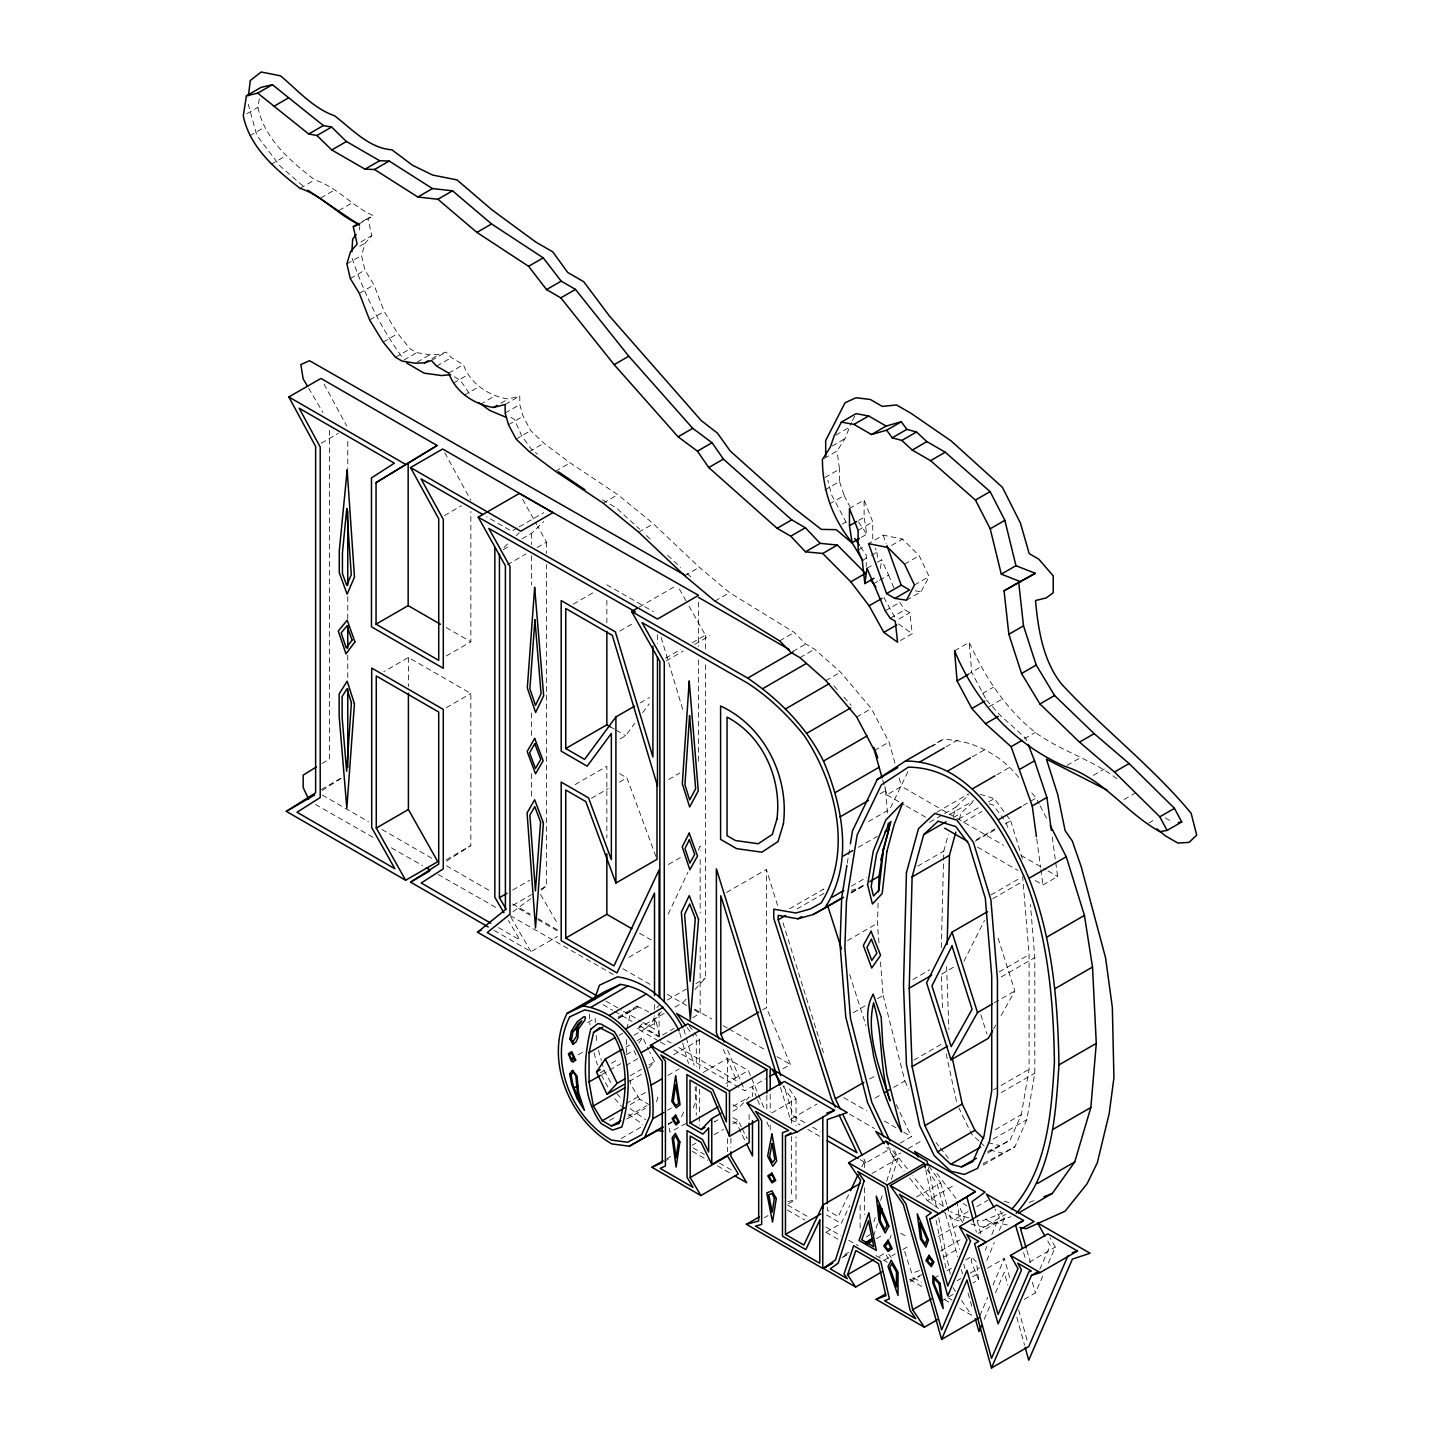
<?xml version="1.0" encoding="UTF-8"?>
<svg xmlns="http://www.w3.org/2000/svg" width="1440" height="1440" viewBox="0 0 1440 1440"><rect width="100%" height="100%" fill="white"/><g stroke="black" fill="none" stroke-linecap="round" stroke-linejoin="round"><path stroke-width="0.75" stroke-dasharray="5 3.75" d="M941.292 947.646L943.506 862.308M943.56 860.058L943.794 851.076L948.366 834.336M878.976 942.984L877.41 923.31L878.112 903.168M880.416 568.566L881.64 559.818L874.314 564.048M358.83 224.118L373.464 215.658C351.99 206.37 337.266 187.038 314.712 179.91C290.484 161.028 264.312 138.96 257.94 107.352L259.326 98.478M847.26 863.244L848.304 856.746M848.646 854.586L850.05 845.928M987.696 1153.098L1010.106 1140.156L1021.32 1114.65L1029.096 1069.308L1029.096 954.63L1022.67 876.636M983.142 1165.14L1014.894 1146.798L1026.828 1119.672L1034.802 1073.196L1034.802 957.6L1030.446 904.662M626.85 1029.096L630.918 1010.898L636.984 1006.128L648.684 1011.924M656.568 1101.834L658.746 1093.554M953.532 815.508L955.818 807.138L968.868 794.898M959.292 819.45L961.038 813.114L973.836 801.108M894.996 763.164L889.038 742.068L871.362 708.534L840.546 672.174L814.608 649.206L805.662 644.04L794.268 632.43L729.558 592.632L699.282 567.27L653.364 523.746L617.796 494.676L570.114 462.834L543.906 443.196L530.766 430.632L523.152 416.268L519.786 404.604L519.786 396.018L508.212 399.006C488.844 396.144 470.052 383.544 463.392 364.644L451.296 357.66L446.058 352.044L439.308 354.402L429.876 354.78L416.754 352.656L410.13 348.822L397.8 333.63L384.246 311.49L373.968 284.904L364.932 270.108L361.53 255.51L365.22 243.09L371.79 235.656L367.956 218.232L373.464 215.658M873.9 1221.768L875.25 1217.502M880.632 1200.42L882.648 1194.012M886.68 1181.196L894.078 1157.706L886.734 1147.176M873.54 1236.204L877.518 1223.604M891.396 1179.486L898.002 1158.498L890.766 1148.112M824.238 458.442L837.054 451.044L845.01 438.624L851.454 422.424M889.758 1239.03L891.144 1234.98M963.162 1220.886L964.278 1217.79L959.454 1206.558M985.23 1250.37L986.886 1246.392M991.836 1234.476L999.27 1216.602L994.968 1209.078M986.814 1260.486L994.338 1242.414M999.342 1230.372L1004.346 1218.33L1000.026 1210.752M979.848 1315.8L987.714 1297.368M992.97 1285.074L1004.328 1258.434L1009.71 1277.748M984.186 1319.31L990.306 1305M995.544 1292.724L1004.274 1272.276L1007.856 1285.146M1039.77 1269.414L1050.228 1245.312L1045.998 1237.842M1024.236 1299.348L1035.45 1292.886L1043.226 1274.958M1048.41 1263.024L1055.322 1247.094L1049.976 1237.662M681.57 1116.72L684.126 1110.888M693.288 1107.612L695.844 1101.726L695.142 1086.768M668.214 914.148L687.96 872.154M698.292 850.14L700.164 846.144L700.164 850.608M848.61 1194.714L838.242 1216.584L827.298 1210.266L827.298 1205.838M861.804 1166.868L864.63 1160.91L864.63 1167.606M826.254 1232.1L841.194 1223.478L849.726 1205.496M907.92 771.768L889.848 809.208L865.566 823.23M963.954 961.218L984.492 920.322M852.372 420.678L855.126 415.422M906.462 600.21L921.114 591.75L929.106 576.54L919.224 555.732L902.574 539.082L883.17 535.158L868.536 543.618M993.618 1028.844L995.742 1025.064M1001.052 1015.596L1014.858 990.972L997.434 935.964M638.91 1042.992L642.708 1037.466L648.612 1049.598M620.064 738.9L625.662 735.678L634.806 723.294M642.636 712.674L649.17 703.836M658.62 1040.976L637.524 1028.79L643.482 1022.292M656.874 1007.658L659.862 1004.4M661.464 1011.618L645.966 1028.556L659.484 1036.368M686.088 999.234L683.1 1002.492L673.614 1007.964M695.016 989.478L705.42 978.084L705.42 662.058M648.684 1068.012L654.516 1061.73L649.584 1051.614M733.014 1111.194L738.612 1107.954L749.124 1097.046L732.33 1106.748M504 547.452L508.572 543.024M516.204 535.626L519.264 532.674M522.108 538.794L531.558 533.34L543.762 521.514M513 911.736L530.802 898.632M541.26 890.172L546.498 885.942L546.498 564.606M866.538 1236.96L869.868 1234.584M931.5 746.856L942.786 739.458C972.18 739.656 1000.674 754.38 1018.674 777.492M446.418 861.192L470.844 845.586L470.844 693.504L408.402 657.45L383.832 671.634M322.128 790.488L342.27 777.726M321.966 763.542L329.472 758.916L329.472 430.308M246.96 113.688L257.94 107.352M249.606 135.828L264.24 127.368M271.134 164.304L285.768 155.844M300.078 188.37L314.712 179.91M320.67 198.018L335.304 189.558M338.922 210.51L351.738 203.112M362.466 221.4L367.956 218.232M360.792 241.992L371.79 235.656M359.73 246.258L365.22 243.09M346.878 263.97L361.53 255.51M350.298 278.55L364.932 270.108M359.316 293.346L373.968 284.904M369.612 319.95L384.246 311.49M383.148 342.072L397.8 333.63M395.496 357.282L410.13 348.822M403.938 360.054L416.754 352.656M417.06 362.178L429.876 354.78M432 358.632L439.308 354.402M431.424 360.504L446.058 352.044M436.644 366.12L451.296 357.66M321.3 443.178L338.31 433.35M448.74 373.104L463.392 364.644M453.366 383.166L468.018 374.706M464.382 395.118L479.016 386.676M480.348 404.352L495 395.892M500.886 403.236L508.212 399.006M505.152 404.478L519.786 396.018M505.152 413.064L519.786 404.604M508.5 424.728L523.152 416.268M516.114 439.074L530.766 430.632M529.254 451.638L543.906 443.196M444.402 515.556L461.412 505.728M555.462 471.294L570.114 462.834M517.32 527.94L511.65 531.216L486.594 516.744M519.21 526.842L543.78 512.658M503.208 549.72L510.768 545.346M603.144 503.136L617.796 494.676M507.276 564.768L525.942 553.986M537.156 547.524L546.498 542.124L537.804 526.554M638.712 532.206L653.364 523.746M446.292 655.992L470.862 641.808L470.862 511.506M835.902 435.078L848.7 427.68M832.194 446.022L845.01 438.624M573.228 604.188L593.784 592.326M824.85 477.576L839.502 469.134L837.054 451.044M446.274 707.688L470.844 693.504M824.85 489.996L839.502 481.536L839.502 469.134M684.648 575.712L699.282 567.27M321.3 789.516L342.09 777.51M639.198 607.086L675.288 586.242M829.512 503.946L844.164 495.486L839.502 481.536M619.776 631.062L634.734 622.44M849.456 508.482L864.108 500.04L872.748 521.892L872.748 541.746M842.13 524.16L845.802 522.054M714.906 601.092L729.558 592.632M858.618 520.452L864.108 517.284L864.108 500.04M858.114 530.334L872.748 521.892M861.3 537.39L866.79 534.222L864.108 517.284M665.55 658.188L680.742 649.422M692.136 642.852L705.42 635.166L688.05 604.386M666.18 660.87L683.262 651.006M694.656 644.418L709.848 635.652M858.114 550.206L865.422 545.976M862.254 560.61L869.58 556.38M871.416 555.318L876.906 552.15L875.232 547.992M891.594 545.436L902.574 539.082M866.988 568.278L872.478 565.092M640.188 702.936L649.53 697.536M904.572 564.192L919.224 555.732M873.99 583.524L877.644 581.418M879.48 580.356L888.624 575.064L881.64 559.818M779.616 640.89L794.268 632.43M792.846 651.438L805.662 644.04M914.454 585L929.106 576.54M575.1 784.62L606.852 766.278L606.852 838.062M446.274 859.77L470.844 845.586M799.974 657.666L814.608 649.206M885.168 610.794L897.984 603.396M890.19 618.264L904.842 609.804L909.9 612.72L912.222 633.744L899.406 641.142M898.902 619.056L909.9 612.72M591.408 798.336L608.22 788.634M619.434 782.172L626.904 777.852L657 859.338M825.912 680.634L840.546 672.174M668.7 779.454L679.896 772.992M512.658 890.046L529.668 880.236M512.874 905.346L531.558 894.564M540.9 889.164L546.498 885.942M954.54 650.772L969.192 642.312C984.924 676.872 1005.282 708.606 1035.36 732.402C1061.748 751.896 1094.688 760.104 1119.708 781.092M856.71 716.994L871.362 708.534M967.464 674.586L982.116 666.126M668.43 864.486L681.498 856.926M874.404 750.528L889.038 742.068M494.1 930.366L531.018 951.678L557.478 936.414M982.53 693.486L993.51 687.132M989.118 706.68L1001.934 699.282M929.718 747L942.786 739.458M946.044 746.838L957.24 740.358M879.93 793.854L885.636 790.56L884.862 786.492M882.72 780.066L886.878 794.826L901.53 786.384L1003.662 845.334M726.516 892.476L766.386 869.454L778.302 907.794M972.342 756.828L985.41 749.268M628.92 957.258L651.33 944.316M1024.38 738.756L1035.36 732.402M858.402 847.278L877.392 836.316M996.858 774.774L1009.926 767.214M936.648 812.322L968.4 793.98M929.664 822.24L942.75 814.68M944.622 813.6L955.818 807.138M587.646 1022.562L595.116 1018.242L595.386 1022.544M949.284 814.698L973.566 800.676M789.588 908.766L823.77 889.038L823.77 893.484L797.184 908.838M953.568 817.434L961.038 813.114M958.806 819.072L979.362 807.21M988.704 801.828L994.302 798.588L1004.4 812.214M618.3 1016.91L636.984 1006.128M617.832 1018.458L630.918 1010.898M618.588 1018.278L639.126 1006.416M851.364 886.158L866.556 877.392M963.306 822.276L981.99 811.494M1066.95 765.45L1079.766 758.052M851.022 892.458L865.962 883.836M851.256 892.566L866.412 884.034M851.202 892.926L866.394 884.16M667.44 1000.008L686.43 989.046M695.934 983.574L705.42 978.084M578.052 1054.89L583.65 1051.65M618.93 1035.432L622.674 1033.272M917.64 866.178L943.794 851.076M1023.084 805.572L1036.152 798.03L1039.176 803.898M637.524 1028.79L664.11 1013.454M633.924 1035.306L656.334 1022.364L650.592 1013.04M976.266 839.736L994.95 828.954M975.24 841.212L995.778 829.35M1005.12 823.968L1010.718 820.728L1005.678 813.924M1093.374 775.368L1104.354 769.032M625.896 1047.168L629.622 1045.026M637.092 1040.706L642.708 1037.466M611.442 1063.278L618.912 1058.958M626.382 1054.656L633.852 1050.336L637.65 1058.49M639.774 1025.892L659.088 1037.052L674.028 1028.43M692.694 1017.648L700.164 1013.328L700.164 944.226M600.408 1072.71L604.152 1070.55L601.866 1062.414M602.118 1074.384L607.734 1071.162M609.588 1070.082L620.802 1063.602M625.968 1065.492L637.182 1059.012M847.53 940.572L877.41 923.31M630.234 1075.734L641.448 1069.272M648.918 1064.952L654.516 1061.73M673.488 1054.872L699.624 1039.788L694.35 1032.678M629.37 1081.368L642.438 1073.808M1124.082 799.488L1135.08 793.152M762.588 1009.89L766.386 1007.694L766.386 869.454M667.926 1075.41L679.14 1068.948M625.968 1103.688L646.524 1091.826M990.918 894.96L1020.798 877.716M630.324 1104.552L639.666 1099.152L648.792 1104.426M992.772 898.686L1022.652 881.442M609.57 1120.446L617.04 1116.144M703.134 1072.512L727.416 1058.49L748.35 1070.568L750.87 1076.598M628.254 1116.288L646.938 1105.506M626.688 1119.078L645.354 1108.296M1148.724 823.086L1156.032 818.856M1035.27 880.506L1042.974 884.952L1057.626 876.492L1055.538 861.12M667.638 1110.222L671.382 1108.062M621.162 1138.536L641.7 1126.674M725.922 1083.51L748.35 1070.568M853.254 1012.716L866.322 1005.174M877.536 998.694L883.134 995.454L880.362 960.48M912.87 979.542L929.682 969.84M668.502 1124.262L672.246 1122.102M941.544 974.16L956.484 965.538M673.956 1049.832L744.858 1090.764L765.756 1078.704M782.838 1068.84L790.434 1064.448L766.386 1007.694M718.074 1119.816L714.33 1121.976L718.218 1119.906M666.882 1158.66L670.626 1156.5M664.146 1161.468L671.616 1157.166M692.154 1145.304L695.898 1143.144M714.06 1134.756L723.402 1129.356M732.744 1123.974L738.342 1120.734L741.276 1126.746M999.216 971.892L1029.096 954.63M1001.178 977.004L1034.802 957.6M771.75 1112.976L796.032 1098.954L787.932 1086.714M780.444 1087.452L790.398 1119.402L816.966 1104.048M994.32 1002.816L1014.858 990.972M869.58 1079.064L875.286 1075.77M913.914 1060.074L943.794 1042.83M874.998 1098.162L882.468 1093.86M893.682 1087.38L904.878 1080.918L883.134 995.454M764.28 1217.736L768.024 1215.576M788.562 1203.714L796.032 1199.412L796.032 1136.898M860.022 1159.596L865.818 1162.944L890.496 1148.688M900 1143.216L911.394 1136.628L896.184 1104.57M993.6 1089.792L999.216 1086.552M1001.07 1085.49L1029.096 1069.308M1001.178 1092.6L1034.802 1073.196M888.498 1147.068L893.268 1157.184L900.738 1152.882M908.208 1148.562L923.148 1139.94M871.866 1173.582L898.002 1158.498M995.166 1129.752L1021.32 1114.65M993.204 1139.076L1026.828 1119.672M987.66 1151.802L1010.106 1140.156M916.452 1197L940.716 1182.978L928.818 1165.716M983.034 1163.664L1014.894 1146.798M909.648 1178.046L927.396 1200.654L955.404 1184.472M844.866 1254.474L848.61 1252.314M843.336 1256.562L847.062 1254.402M842.13 1257.66L847.746 1254.438M876.402 1238.634L883.872 1234.314M879.336 1256.4L884.952 1253.16L888.408 1258.434M884.106 1260.342L895.32 1253.862M902.79 1249.56L910.26 1245.24M941.76 1210.716L954.342 1219.536L969.282 1210.914M976.752 1206.594L987.966 1200.132M938.34 1236.456L957.006 1225.674M940.608 1251.09L963.018 1238.148M970.992 1223.928L983.466 1227.222L1005.894 1214.28M978.21 1233.414L1004.346 1218.33M943.866 1257.03L958.806 1248.408M909.792 1279.962L923.31 1274.112M910.224 1281.654L919.566 1276.272M934.02 1278.27L939.618 1275.03M947.088 1270.728L952.686 1267.488M965.754 1259.946L971.37 1256.706L976.446 1262.124L978.588 1279.674L972.99 1282.914M957.132 1280.682L960.858 1278.522M970.2 1273.14L979.542 1267.74M972.576 1276.776L980.046 1272.456M987.516 1268.136L1004.328 1258.434M941.238 1301.238L946.836 1298.016M948.708 1296.936L954.306 1293.696M1029.186 1262.196L1055.322 1247.094M672.228 1121.688L668.502 1123.686L669.834 1132.146L686.43 1123.308M1029.222 1202.418L1035.504 1199.988M1003.446 1212.642L981.414 1221.156L977.22 1220.04M983.466 1227.222L1010.736 1216.692M919.404 1270.512L911.772 1273.41L904.014 1249.56M851.184 890.334L858.852 888.174M787.842 1201.644L796.032 1199.412M915.318 590.85L921.114 591.75M1007.334 1224.936L988.56 1221.102L983.124 1217.304M988.074 1142.712L998.874 1145.34M989.946 1150.038L1001.718 1152.882M1004.184 1201.266L1012.5 1203.462M968.814 1217.826L954.126 1213.938L950.544 1211.436M954.342 1219.536L960.588 1221.174M980.19 794.286L994.302 798.588M989.244 803.826L993.204 805.014L1003.554 818.982M315.378 804.42L373.842 837.792M391.374 847.8L422.55 865.602M438.138 874.494L496.602 907.866M510.246 915.66L613.53 974.61M454.464 376.812L460.152 380.106L469.908 394.2M510.948 417.402L514.44 419.418L521.694 435.87L530.874 448.488L537.246 454.086M1165.266 817.848L1172.736 822.168M602.388 499.824L615.978 507.672L639.972 529.452M606.852 584.784L653.4 611.658M1021.014 855.36L1046.07 869.814M1047.996 870.93L1057.626 876.492M886.878 794.826L904.23 804.852M906.156 805.95L929.286 819.306M977.454 847.116L1017.936 870.48M446.166 627.552L470.862 641.808M610.614 726.984L614.376 729.144M616.266 730.242L625.662 735.678M619.614 773.64L626.904 777.852M639.63 933.246L651.204 939.924M446.562 865.836L491.256 891.63M512.622 903.978L530.118 914.058M537.876 918.558L557.316 929.772M694.602 1009.134L711.846 1019.088M723.348 1025.73L727.182 1027.944M729.108 1029.042L765.522 1050.066M777.024 1056.708L790.434 1064.448M322.308 795.042L368.496 821.7M381.96 829.476L432 858.366M518.598 908.496L530.19 915.192M537.912 919.656L557.226 930.798M622.908 968.724L651.888 985.446M667.332 994.374L686.646 1005.516M694.386 1009.98L700.164 1013.328M843.696 1097.55L866.916 1110.96M884.322 1121.004L895.914 1127.7M903.654 1132.164L911.394 1136.628M849.51 1114.128L874.53 1128.582M498.546 927.648L519.804 939.924L508.464 920.538M605.898 1001.07L621.45 1010.052M623.394 1011.168L640.89 1021.284M642.852 1022.4L654.516 1029.132L654.516 1015.758M667.206 1040.832L671.076 1043.064M678.798 1047.51L736.74 1080.972L722.322 1046.97M603.072 1004.706L612.72 1010.286M614.646 1011.402L632.034 1021.446M804.852 1122.642L793.278 1115.964L784.008 1086.138M812.574 1127.106L820.296 1131.552M660.528 1042.074L666.288 1045.404M790.398 1119.402L800.064 1124.982M807.804 1129.446L821.34 1137.258M733.014 1104.732L738.612 1107.954M732.942 1117.62L738.342 1120.734M732.834 1121.454L736.704 1123.686L745.596 1141.812M900.756 1233.288L908.316 1237.644M826.488 1214.982L841.194 1223.478M693.072 1147.896L704.376 1154.412M719.442 1163.124L732.618 1170.72M875.97 1255.626L887.328 1262.196M787.572 1204.956L808.578 1217.088M825.768 1227.006L841.05 1235.826M848.682 1240.236L858.222 1245.744M913.518 1277.802L921.24 1282.266M948.24 1297.854L952.092 1300.068M692.19 1151.28L707.76 1160.262M717.48 1165.878L731.106 1173.744M909.9 1279.62L923.364 1287.396M944.514 1299.6L950.292 1302.93M959.904 1308.492L971.442 1315.152L961.614 1300.464M787.446 1210.068L804.816 1220.094M826.038 1232.352L839.538 1240.146M963.18 1203.408L966.816 1205.928M943.38 1206.414L929.07 1196.388L912.834 1175.724M927.396 1200.654L939.978 1209.456M898.488 623.934L912.222 633.744M630.108 1108.584L645.714 1119.852M628.47 1114.074L642.744 1124.388M302.832 185.904L279.756 165.708L256.842 135.396L248.256 104.202M646.47 535.536L651.348 540.09M667.62 555.282L680.634 567.432M687.15 573.498L692.028 578.052M978.984 1141.056L971.496 1133.964L958.968 1108.062M980.496 1142.478L984.996 1146.726M986.508 700.074L1000.17 715.248L1025.748 738.252L1027.35 742.338M833.922 685.854L838.224 690.696M843.984 697.158L851.166 705.222M616.842 1093.608L621.27 1098.594M614.754 1098.594L621.612 1106.334M1031.778 792.9L1036.152 798.03M936.072 1142.586L938.808 1146.06M940.176 1147.788L948.366 1158.228M907.416 1168.83L896.598 1155.06L893.754 1148.976M893.268 1157.184L904.194 1171.098M401.454 356.184C380.07 326.934 363.654 292.23 352.098 258.192M936.864 1173.474L955.944 1198.332M689.058 1025.586L693.018 1030.896M687.096 1027.584L693.648 1036.404M860.49 546.84L866.304 555.228L866.304 566.46M927.126 1169.568L937.116 1184.058L943.182 1205.442M858.51 522L866.79 534.222M962.622 1222.434L959.166 1217.322L957.042 1200.96M899.802 602.334L904.842 609.804M953.01 1287.612L955.458 1291.284M782.892 1085.76L791.55 1098.846L791.55 1125.45M888.876 1254.114L891.144 1257.57M639.666 1099.152L630.684 1084.41L629.91 1080.054M308.628 388.17L322.884 412.416M540.576 894.564L557.496 923.49M510.714 916.974L531.018 951.678M679.356 588.996L686.952 602.46M522.594 499.284L536.724 524.592M883.764 597.33L895.32 618.228M444.762 452.808L470.862 500.274M604.152 1070.55L611.55 1083.996M601.236 1074.942L608.328 1087.83M324.054 384.138L346.734 426.006M985.446 698.094L971.748 672.498L969.192 642.312M846.27 522.576L831.528 494.802L827.802 480.204M1040.166 805.86L1047.204 819.558M844.164 495.486L850.05 507.096M742.266 1128.762L747.162 1138.77M863.91 1158.93L865.818 1162.944M904.878 1080.918L908.694 1089.018M727.686 1050.228L744.858 1090.764M751.716 1078.596L757.602 1092.654M758.43 1094.67L764.334 1108.71M756.72 1097.766L752.49 1086.876L752.49 1096.506M757.548 1099.782L760.932 1107.828M766.836 1121.922L770.22 1129.968L770.22 1123.29M888.624 575.064L895.014 590.652M978.588 1279.674L971.37 1261.89L971.37 1256.706M883.17 535.158L886.176 543.492M849.654 974.466L865.998 1025.604M980.874 1014.768L986.958 1034.028M782.946 922.698L823.374 1052.622M1010.718 820.728L1023.066 861.174M1006.146 822.474L1008.684 830.808M661.14 637.47L683.73 712.746M1026.81 1250.172L1030.5 1262.718M1023.624 1252.638L1025.496 1258.992M1032.336 1282.284L1035.45 1292.886M683.91 1029.438L685.71 1035.792M686.304 1037.898L694.152 1065.402M679.716 1032.822L682.056 1041.012M682.632 1043.064L688.482 1063.548M940.716 1182.978L946.8 1204.398M947.412 1206.522L959.544 1249.344M963.792 1264.338L965.016 1268.622M945.612 1213.992L957.726 1256.742M961.38 1269.576L962.586 1273.86M968.04 1293.102L972.288 1308.06M899.154 777.942L901.53 786.384M598.446 1050.21L601.29 1060.38M593.982 1052.658L597.474 1065.06M1018.656 1309.95L1027.62 1342.134M1016.802 1317.312L1024.56 1345.194M977.202 1220.706L981.216 1235.538M973.476 1221.408L976.392 1232.172M656.334 1022.364L660.528 1040.886M946.152 1053.774L957.042 1104.084M928.368 1167.552L936.882 1209.024M938.682 1217.754L950.328 1274.526M925.794 1169.982L932.976 1204.992M936.108 1220.31L946.44 1270.656M1052.262 836.982L1055.232 858.942M1036.728 838.854L1040.598 867.384M1040.886 869.58L1042.974 884.952M876.906 552.15L877.608 558.414M885.636 790.56L887.562 814.5M596.196 1035.486L596.718 1044.09M589.32 1014.048L589.986 1024.92M946.584 966.618L948.888 1029.348M941.364 976.608L942.57 1009.71M864.63 1187.694L864.63 1214.46M860.13 1205.352L860.13 1231.56M796.032 1098.954L796.032 1125.738M791.55 1136.538L791.55 1194.192M770.22 1094.292L770.22 1112.13M766.854 1095.336L766.854 1110.42M749.124 1114.47L749.124 1121.004M730.908 1138.302L730.908 1147.302M727.416 1058.49L727.416 1086.444M727.542 1138.536L727.542 1151.64M705.42 635.166L705.42 650.862M700.164 859.518L700.164 913.014M699.624 1039.788L699.624 1069.02M699.624 1089.252L699.624 1114.002M699.624 1116.252L699.624 1125.234M698.58 602.01L698.58 646.506M698.58 659.862L698.58 762.21M696.276 1039.914L696.276 1066.482M696.276 1086.408L696.276 1115.172M659.088 1012.536L659.088 1037.052M657.486 634.644L657.486 643.536M654.516 1004.598L654.516 1013.526M626.4 1039.464L626.4 1054.098M606.852 600.336L606.852 624.78M546.498 542.124L546.498 553.356M531.558 533.34L531.558 544.572M531.558 555.804L531.558 585M531.558 712.98L531.558 735.426M531.558 773.604L531.558 798.3M408.402 657.45L408.402 686.52M359.64 226.854L359.64 230.094M347.76 441.396L347.76 468.378M347.76 596.574L347.76 619.074M347.76 655.056L347.76 677.538"/><path stroke-width="1.5" d="M909.234 988.182L912.114 876.906L923.67 834.678L938.088 821.16L955.836 826.596L968.796 844.038L985.32 898.2L991.728 976.212L991.728 1090.872L983.97 1136.214L972.756 1161.72L961.524 1166.904L950.706 1164.294L937.566 1151.856L924.876 1125.612L912.096 1066.608L909.234 988.182L931.644 975.24M947.16 944.352L949.464 855.342L955.836 832.122M878.49 891.972L879.03 876.294L883.566 848.16M351.9 251.856L352.656 239.166L356.148 234.63M1016.172 1213.308C1052.28 1173.114 1055.646 1116.27 1058.94 1064.934C1058.022 1001.574 1052.262 937.8 1028.916 878.328C1006.344 826.398 970.218 761.364 905.436 761.022L877.23 779.544L852.498 830.772L850.392 843.768M1018.656 1212.912L1052.28 1193.49L1074.726 1161.954L1090.854 1107.504L1096.29 1043.37L1092.51 967.014L1084.428 915.408L1066.266 856.764L1050.21 825.444M248.454 95.652L250.272 80.532L261.162 72L280.494 75.834C297.594 90.072 313.11 108.216 334.602 115.812C352.026 129.078 369.018 148.248 391.95 149.814L412.542 165.276L432.63 175.05L457.038 179.928L491.742 209.664L535.86 242.1L552.816 251.892L567.72 272.466L583.722 281.718L609.408 315.99L701.244 420.588L717.426 433.098L730.17 450.954L793.908 508.05L821.304 529.38L836.262 529.668L852.552 543.42L862.866 560.7M874.026 578.286L864.864 583.578L866.988 568.278L885.168 610.794L890.19 618.264L895.248 621.18L897.57 642.204L883.836 632.394L869.13 605.79L850.806 581.814L822.726 553.482L805.5 551.808L790.74 536.184L777.096 528.3L708.75 467.55L697.428 451.152L678.096 436.806L614.16 364.662L560.844 297.864L546.552 289.602L528.588 266.31L476.928 232.416L437.904 199.278L417.852 197.01L374.544 169.506L365.022 169.164L331.794 149.976L316.944 135.504L308.7 133.992L257.76 93.15L246.402 95.832L243.288 115.812C249.66 147.42 275.832 169.488 300.078 188.37C322.614 195.498 337.356 214.83 358.83 224.118L353.304 226.692L357.138 244.098L350.568 251.55L346.878 263.97L350.298 278.55L359.316 293.346L369.612 319.95L383.148 342.072L395.496 357.282L402.12 361.098L415.242 363.222L424.674 362.862L431.424 360.504L436.644 366.12L448.74 373.104C455.4 391.986 474.192 404.604 493.56 407.466L505.152 404.478L505.152 413.064L508.5 424.728L516.114 439.074L529.254 451.638L555.462 471.294L603.144 503.136L638.712 532.206L684.648 575.712L714.906 601.092L779.616 640.89L791.028 652.5L799.974 657.666L825.912 680.634L856.71 716.994L874.404 750.528L882.126 777.96M846.918 865.404L841.68 897.858L840.06 944.874L845.784 1017.036L867.528 1102.482L883.728 1136.934M569.988 1039.014L571.302 1031.22L577.368 1021.608L584.046 1016.658L585.468 1017.144L584.802 1020.096L578.394 1029.042L577.872 1037.826L576.09 1041.804L572.958 1044.288L569.988 1039.014L572.886 1041.678L572.958 1044.288M571.59 1039.374L572.724 1032.606L578.592 1023.3L581.76 1020.942L576.954 1027.692L576.396 1036.584L572.886 1041.678M589.05 1052.676L593.55 1032.48L599.616 1027.692L613.242 1034.604C628.92 1060.65 627.012 1094.922 619.218 1123.398L611.442 1125.99L602.316 1120.716L593.334 1105.992L589.05 1081.944L589.05 1052.676L615.204 1037.574M840.15 1108.818L835.398 1098.792L778.194 919.8L778.194 915.336L797.958 918.792L813.276 914.49L824.616 908.28C853.938 864.738 843.03 806.67 823.482 761.112C806.652 726.948 778.896 699.426 747.702 678.114L631.602 611.46L637.308 608.184M880.794 860.004L888.786 829.728L888.264 823.212M878.832 1219.392L882.144 1208.898M881.802 1271.934L855.666 1287.036L847.584 1274.742L855.864 1250.496L878.508 1263.582L885.942 1295.676L876.168 1299.366L924.39 1327.212L937.458 1319.652M679.14 1030.77C667.368 1007.82 646.65 988.308 620.442 984.384L604.404 991.818L567.036 1013.382C544.266 1059.318 568.746 1119.042 611.82 1143.918L629.352 1146.204L662.904 1127.502M594.378 999.63L599.454 985.212L617.472 976.86C646.434 980.946 669.672 1002.312 682.704 1027.638M991.458 1368L1031.436 1275.462L1040.148 1272.564L1077.498 1251L1047.852 1233.882L1010.502 1255.446L1017.972 1268.658L998.1 1314.45L978.192 1246.662L1023.516 1220.508L996.768 1205.082L959.418 1226.646L966.996 1239.894L947.79 1286.082L929.7 1219.266L975.42 1191.582L927.63 1163.988L890.28 1185.57L903.366 1204.542L941.616 1339.416L966.978 1279.998L991.458 1368L1028.826 1346.436L1067.886 1255.95M981.576 1325.448L978.966 1331.586L975.312 1318.752M644.22 1138.284L652.698 1118.844C656.172 1072.188 634.644 1014.174 583.074 1005.948L567.036 1013.382M860.13 1183.518L822.78 1205.082L803.844 1245.042L785.466 1234.422L785.466 1136.034L791.064 1132.794M850.5 1190.736L858.024 1174.824M987.516 911.646L952.038 932.148L926.604 982.782L950.958 1059.876L988.308 1038.312L992.556 1030.734M1035.324 573.318L1018.692 582.372L1023.498 625.824L1036.206 665.046L1054.566 695.502L1094.148 733.644L1129.122 763.56L1174.446 808.344L1181.754 821.952L1167.102 830.394L1159.812 816.804L1114.47 772.02L1079.496 742.104L1039.932 703.962L1021.554 673.506L1008.846 634.284L1004.058 590.832L1035.324 573.318L1015.938 565.686L1004.868 520.344L990.108 491.616L945.216 452.196L926.892 441.612L916.488 432L906.876 429.372L901.314 421.758L886.14 426.06L868.644 415.962L856.044 413.658L841.392 422.118L834.066 436.14L830.358 447.084L822.42 459.504C822.456 489.996 832.59 518.85 852.138 542.664L859.464 538.452M950.958 1059.876L977.508 1012.536L992.448 1003.896M623.754 1084.59L606.96 1094.31L596.502 1071.9L605.34 1059.03L622.152 1049.328M1011.456 1209.546C1047.564 1169.712 1051.29 1113.336 1054.422 1062.234C1053.468 1000.026 1048.014 937.368 1025.064 878.976C1003.554 829.782 969.894 767.7 908.334 767.16L881.334 784.908L857.142 835.02L846.468 901.188L844.866 947.502L850.518 1018.62L871.848 1102.428L889.938 1140.894M634.59 706.158L615.906 716.94L584.586 759.384L565.758 748.53L565.758 608.508L612.306 635.382L657.486 785.934L657.486 656.892M569.718 1073.916L572.49 1070.424L577.044 1076.04L578.61 1092.942L584.424 1110.384L576.954 1098.36L571.644 1084.284L569.718 1073.916L571.05 1074.942L572.814 1084.428L577.944 1098.018L580.644 1102.338L577.404 1092.636L575.892 1076.256L572.49 1070.424M571.05 1074.942L572.904 1072.584M606.96 1094.31L617.166 1083.294L624.636 1078.974M757.512 1120.122L729.504 1136.304L710.982 1092.15L690.048 1080.054L690.048 1123.056L701.262 1129.536L711.774 1118.61L721.116 1113.21M593.406 999.126L477.504 932.22L505.404 909.666L505.404 565.848L478.242 517.158L519.336 493.434L698.58 595.332L657.486 619.056L478.242 517.158M929.7 1219.266L975.42 1191.582M855.666 1287.036L823.464 1268.442L835.524 1259.856L860.652 1180.062L848.592 1162.764L885.96 1141.182L924.444 1163.412L925.344 1167.786M865.98 1243.206L872.874 1238.292L865.404 1242.612M410.544 467.55L520.794 531.198L552.906 512.658L442.674 449.01L410.544 467.55L438.732 518.832L438.732 660.366L376.056 624.168L376.056 482.634L437.13 445.5L320.958 378.432L288.828 396.972L315.63 446.454L315.63 792.792L286.326 811.368L405.648 880.254L437.778 861.696L408.402 809.532L408.402 693.234M376.056 482.634L437.13 445.5M488.268 927L410.544 882.126L438.714 864.126L438.714 712.044L376.272 675.99L376.272 828.072L405.648 880.254M316.314 767.016L303.174 775.134L303.174 787.518L308.61 799.146M246.402 95.832L261.054 87.372L272.412 84.69L323.352 125.55L331.596 127.044L346.428 141.516L379.674 160.704L389.196 161.046L432.486 188.568L452.556 190.818L491.58 223.956L543.24 257.868L561.186 281.142L575.478 289.404L628.794 356.22L692.73 428.346L712.062 442.71L723.402 459.09L791.73 519.858L805.392 527.742L820.134 543.348L837.36 545.04L865.458 573.354L850.806 581.814M257.76 93.15L272.412 84.69M273.492 106.56L288.144 98.1M308.7 133.992L323.352 125.55M316.944 135.504L331.596 127.044M331.794 149.976L346.428 141.516M365.022 169.164L379.674 160.704M374.544 169.506L389.196 161.046M353.304 226.692L358.794 223.506M417.852 197.01L432.486 188.568M437.904 199.278L452.556 190.818M476.928 232.416L491.58 223.956M528.588 266.31L543.24 257.868M546.552 289.602L561.186 281.142M424.674 362.862L428.328 360.756M560.844 297.864L575.478 289.404M493.56 407.466L497.232 405.36M614.16 364.662L628.794 356.22M678.096 436.806L692.73 428.346M376.056 624.168L408.168 605.628L440.46 624.276M697.428 451.152L712.062 442.71M708.75 467.55L723.402 459.09M841.392 422.118L853.992 424.422L868.644 415.962M853.992 424.422L871.488 434.52L886.14 426.06M871.488 434.52L886.68 430.218L901.314 421.758M886.68 430.218L892.224 437.832L906.876 429.372M892.224 437.832L901.836 440.442L916.488 432M286.326 811.368L314.676 794.988M901.836 440.442L912.24 450.072L926.892 441.612M777.096 528.3L791.73 519.858M790.74 536.184L805.392 527.742M912.24 450.072L930.582 460.656L945.216 452.196M852.138 542.664L849.456 525.726L856.782 521.496M805.5 551.808L820.134 543.348M822.726 553.482L837.36 545.04M376.272 828.072L408.402 809.532M930.582 460.656L975.456 500.058L990.108 491.616M565.758 748.53L606.852 724.806L610.614 726.984M1020.69 581.778L1001.286 574.146L990.216 528.804L1004.868 520.344M886.572 593.604L901.224 585.144L909.522 589.95L894.888 598.392L886.572 593.604L868.536 543.618L887.94 547.542L904.572 564.192L914.454 585L906.462 600.21L894.888 598.392M869.13 605.79L881.928 598.392M747.702 678.114L793.278 651.798M410.544 882.126L429.444 871.218M762.606 688.698L806.292 663.48M883.836 632.394L896.652 624.996M1001.286 574.146L1015.938 565.686M785.466 708.948L829.152 683.73M1004.058 590.832L1018.692 582.372M506.196 909.252L499.428 897.696L506.988 893.322M807.03 733.14L850.698 707.922M477.504 932.22L481.248 930.06M1008.846 634.284L1023.498 625.824M1036.422 836.658L1032.246 805.914L1011.096 746.694L985.518 723.708L971.856 708.534L957.096 680.94L968.076 674.604M823.482 761.112L867.15 735.894M659.088 996.93L659.088 869.868L613.98 965.88L565.758 938.052L565.758 790.002L585.81 801.576L615.906 883.062L657 859.338L657 780.768M1021.554 673.506L1036.206 665.046M565.758 938.052L606.852 914.328L631.926 928.8M971.856 708.534L984.672 701.136M835.434 792.468L879.102 767.25M905.436 761.022L929.718 747M877.23 779.544L897.786 767.682M985.518 723.708L998.334 716.31M919.89 761.922L944.172 747.9M840.06 816.876L868.536 800.442M1039.932 703.962L1054.566 695.502M948.06 770.832L970.47 757.908M1011.096 746.694L1022.094 740.358M583.074 1005.948L620.442 984.384M843.21 856.044L852.714 850.572M884.988 831.924L888.786 829.728M590.796 1007.352L628.146 985.788M972.576 788.778L994.986 775.836M1019.916 769.23L1034.55 760.788L1028.142 744.39M572.688 1031.184L578.304 1027.944M1079.496 742.104L1094.148 733.644M609.21 1015.416L646.56 993.852M923.67 834.678L946.08 821.736M778.194 919.8L785.79 915.408M593.55 1032.48L602.892 1027.08M832.374 897.12L843.768 890.532M797.958 918.792L801.756 916.596M869.706 881.676L879.03 876.294M813.276 914.49L841.77 898.038M824.616 908.28L843.606 897.318M570.582 1059.192L574.308 1057.032M626.058 1028.79L663.408 1007.226M998.802 819.594L1021.212 806.652M1032.246 805.914L1046.898 797.472L1034.55 760.788M912.114 876.906L949.464 855.342M1114.47 772.02L1129.122 763.56M596.502 1071.9L600.228 1069.74M574.272 1087.794L577.998 1085.634M700.92 1195.56L690.192 1177.56L727.542 1155.996L738.27 1173.996L700.92 1195.56L651.942 1167.282L662.274 1162.548L662.274 1061.352L650.394 1045.368L687.744 1023.804L766.854 1069.47L766.854 1093.176M589.05 1081.944L600.264 1075.464M641.772 1052.334L652.986 1045.854M662.274 1052.226L699.624 1030.662M593.334 1105.992L625.086 1087.65M724.248 1042.11L720.81 1034.01L758.79 1012.086M651.132 1085.13L662.328 1078.65M602.316 1120.716L624.726 1107.774M1028.916 878.328L1066.266 856.764M611.442 1125.99L620.784 1120.608M1159.812 816.804L1174.446 808.344M652.698 1118.844L663.912 1112.382M629.352 1146.204L662.958 1126.8M650.394 1045.368L729.504 1091.034L766.854 1069.47M769.554 1076.508L775.242 1073.232M690.048 1123.056L718.074 1106.874M701.262 1129.536L705.006 1127.376M832.122 1263.024L822.78 1268.424L746.406 1224.324L758.682 1220.976L758.682 1120.518L747.108 1103.04L784.458 1081.458L834.516 1110.366L797.148 1131.93L785.466 1136.034M1047.078 936.972L1084.428 915.408M651.942 1167.282L663.156 1160.82M690.192 1177.56L690.192 1136.07L700.992 1142.298L711.774 1164.348L749.124 1142.784L749.124 1123.182M835.398 1098.792L863.892 1082.358M912.096 1066.608L947.592 1046.124M1055.16 988.578L1092.51 967.014M884.34 1092.78L889.938 1089.54M746.406 1224.324L759.474 1216.782M924.876 1125.612L962.226 1104.048L952.29 1058.148M1058.94 1064.934L1096.29 1043.37M785.466 1234.422L820.944 1213.938M937.566 1151.856L974.916 1130.292L983.682 1138.572M848.592 1162.764L887.076 1184.976L924.444 1163.412M950.706 1164.294L980.604 1147.032M961.524 1166.904L976.464 1158.264M1053.486 1129.068L1090.854 1107.504M823.464 1268.442L832.788 1263.06M867.06 1244.034L872.658 1240.794M847.584 1274.742L873.738 1259.64M1037.376 1183.536L1074.726 1161.954M876.168 1299.366L885.51 1293.984M924.39 1327.212L912.672 1309.716L931.356 1298.934M1031.436 1275.462L1037.034 1272.222M941.616 1339.416L978.984 1317.852M978.192 1246.662L986.166 1242.09L959.418 1226.646M1023.516 1220.508L1015.542 1225.098L1022.382 1248.39M1043.892 1196.748L1052.28 1193.49M826.704 1113.102L834.516 1110.366M1072.26 1252.728L1077.498 1251M1178.172 822.6L1181.754 821.952M1167.102 830.394L1159.956 831.69C1126.206 813.168 1102.986 778.212 1065.114 766.494C1013.544 743.67 975.96 702.468 954.54 650.772L957.096 680.94M450.666 374.634L441.774 375.552L424.152 373.14L406.782 363.114M656.55 1130.418L663.192 1131.282M1019.862 1227.492L1026.126 1228.752L1065.15 1211.166L1087.146 1183.662L1097.298 1162.8L1109.196 1113.534L1113.912 1077.894L1112.346 1007.442L1105.56 957.762L1081.17 866.574L1072.296 840.996L1065.096 830.592L1057.824 794.898L1046.448 759.168L1107.36 790.308M506.52 417.474L489.726 410.436L478.764 402.552M635.346 611.748L488.808 528.444L509.976 566.388L509.976 914.202L487.26 932.58L596.178 995.454M426.456 867.834L430.344 870.048M685.53 575.532L309.546 360.72L300.852 364.518L303.156 378.864L307.53 386.316M698.472 597.366L789.408 649.584M584.928 489.744L558.342 471.744M288.828 396.972L405 464.04M482.742 514.512L421.056 478.908L443.304 519.39L443.304 668.286L371.466 626.814L371.466 477.882L394.362 463.194L299.196 408.24L320.202 447.048L320.202 797.544L297.018 812.25L394.884 868.734L371.7 827.568L371.7 668.07L443.286 709.398L443.286 868.878L421.2 882.99L490.806 923.184M944.694 828.216L967.824 841.554M828 1136.016L856.944 1152.72L839.106 1115.064M827.136 1140.606L858.078 1158.48M890.28 1185.57L938.07 1213.164M747.108 1103.04L797.148 1131.93M1010.502 1255.446L1040.148 1272.564M734.994 1175.976L746.676 1182.726L730.908 1156.284L730.908 1151.784M359.64 225.234L307.782 190.224M1156.878 828.792L1165.32 835.83L1177.902 843.084L1189.098 842.364L1196.712 835.128L1191.15 813.276C1151.928 766.026 1102.878 728.73 1061.334 683.82C1043.01 660.438 1038.15 629.424 1035.504 600.552L1046.25 597.888L1053.216 592.74L1053.216 575.874L1038.816 559.188L1029.222 553.644L1020.456 523.134L1002.438 487.368L951.336 441.072L911.124 413.37L896.598 404.982L882.27 406.386L870.3 399.474L856.062 397.746L845.046 402.75L825.678 440.568L825.678 456.228M870.696 580.212L875.916 587.052M685.782 1025.82L676.602 1013.49L770.22 1067.526L770.22 1089.828M885.96 1141.182L888.372 1144.656M884.286 1143.666L875.736 1131.39L927.036 1161L927.918 1165.374M854.676 538.452L859.338 545.166M918.378 1156.896L914.634 1151.46L985.086 1192.14L972.054 1201.644L976.068 1216.476M781.65 1083.906L771.768 1068.948L847.26 1112.544L827.298 1119.546L827.298 1203.624M503.928 912.78L494.838 897.264L494.838 547.488M993.888 1207.206L986.364 1194.03L1034.064 1221.57L1020.672 1229.256L1026.198 1248.084M1044.936 1235.97L1037.538 1222.902L1090.08 1253.25L1072.386 1259.1L1028.736 1360.206L1025.154 1347.336M631.602 611.46L659.862 661.482L659.862 997.668M975.456 500.058L990.216 528.804M746.568 1143.828L752.49 1155.924L752.49 1120.698M605.34 1059.03L617.166 1083.294M962.226 1104.048L974.916 1130.292M843.012 1114.83L862.02 1154.934M835.344 1107.144L831.582 1099.206L773.766 918.342L773.766 909.162L795.87 913.014L810.414 908.928L821.088 903.078C853.092 851.904 835.974 783.576 804.474 735.912A180.036 103.95 60 0 0 747.468 683.064L642.006 622.548L664.272 661.968L664.272 1001.844M718.938 1038.96L716.382 1032.966L716.382 868.824L780.678 1075.482M873.828 747.342L877.806 757.8M886.932 545.58L901.224 585.144M827.172 904.14L841.482 948.888M952.038 932.148L977.508 1012.536M779.778 1085.31L720.81 895.752L720.81 1034.01M967.05 1197.684L973.476 1221.408M887.076 1184.976L912.672 1309.716M1046.898 797.472L1051.362 830.394M864.864 583.578L862.254 560.61L858.114 550.206L858.114 530.334L849.456 508.482L849.456 525.726M822.816 1116.702L822.816 1208.394M822.78 1205.082L822.78 1268.424M729.504 1091.034L729.504 1136.304M711.774 1118.61L711.774 1164.348M654.516 995.67L654.516 893.052L616.986 972.9L561.186 940.68L561.186 782.082L588.528 797.868L611.352 859.626L611.352 733.428L587.178 766.17L561.186 751.176L561.186 600.588L615.348 631.854L652.914 757.044L652.914 646.146M615.906 716.94L615.906 883.062M606.852 631.458L606.852 724.806M606.852 853.758L606.852 914.328M499.428 554.148L499.428 897.696M408.168 464.094L408.168 605.628M347.76 511.11L347.76 585.324M347.76 625.806L347.76 648.306M347.76 688.788L347.76 767.502M906.444 872.64L903.528 984.924L906.444 1064.394L919.692 1125.648L934.146 1155.528L950.634 1171.134L964.368 1174.446L977.544 1168.362L989.478 1141.236L997.434 1094.76L997.434 979.164L990.9 899.766L973.368 842.292L956.952 820.152L934.776 813.402L918.468 828.702L906.444 872.64M351.414 702.648L346.626 771.3L342.144 717.642L342.144 696.492L346.95 688.86L351.414 702.648M354.438 703.746L346.824 808.2L339.156 716.094L339.156 693.9L347.166 681.192L354.438 703.746M689.22 681.138L682.308 783.81L689.652 806.976L698.292 790.848L689.22 681.138M689.58 715.608L684.936 784.782L689.706 799.866L695.646 788.796L689.58 715.608M534.654 587.358L527.31 687.888L535.608 712.458L543.672 695.772L534.654 587.358M534.924 619.83L529.884 688.824L535.482 705.384L541.08 693.81L534.924 619.83M540.594 821.97L535.428 890.856L529.884 815.13L534.78 806.616L540.594 821.97M543.402 822.888L535.518 928.008L527.076 812.916L534.654 799.758L543.402 822.888M695.304 918.324L690.138 981.288L684.576 914.562L689.652 903.924L695.304 918.324M698.562 919.368L690.318 1019.754L681.336 912.114L689.22 895.608L698.562 919.368M347.166 469.962L339.282 550.998L339.282 572.778L347.13 594.198L354.474 577.116L347.166 469.962M346.752 508.536L342.432 553.014L342.432 573.678L346.716 585.36L351.27 574.722L346.752 508.536M883.53 848.736L878.904 890.226L873.504 896.022L871.146 886.572L876.582 853.974L888.84 823.644L890.946 821.466L883.53 848.736M886.896 851.418L882.18 893.574L872.424 904.032L867.636 884.844L873.288 851.022L885.816 820.026L902.88 802.476L894.348 824.004L886.896 851.418M675.63 1075.95L671.796 1101.402L676.116 1107.738L680.076 1104.75L675.63 1075.95M675.756 1084.572L673.2 1101.564L675.936 1105.578L678.69 1103.508L675.756 1084.572M678.474 1141.632L676.062 1157.814L673.488 1138.788L675.576 1136.034L678.474 1141.632M679.86 1141.974L676.098 1167.12L672.138 1137.69L675.396 1133.388L679.86 1141.974M774.432 1198.098L772.182 1212.228L768.726 1194.732L771.84 1193.544L774.432 1198.098M776.286 1198.494L772.542 1222.074L766.782 1192.878L771.966 1190.88L776.286 1198.494M771.966 1134.072L767.646 1156.05L772.722 1166.31L776.7 1160.91L771.966 1134.072M772.056 1143.828L769.554 1156.626L772.506 1162.62L774.828 1159.488L772.056 1143.828M590.742 1029.222C583.11 1060.038 581.346 1096.902 601.128 1123.56L612.504 1130.13L621.9 1126.998C630.432 1096.38 632.25 1059.354 614.43 1031.742L601.2 1024.11L597.798 1023.678L590.742 1029.222M776.952 819.036L772.308 834.444L758.214 843.732L735.426 840.528L727.038 835.668L727.038 717.138C763.146 735.948 781.956 779.31 776.952 819.036M783.396 823.824L778.05 841.554L761.904 852.192L736.614 848.646L720.594 839.394L720.594 706.014C764.334 726.156 789.318 776.61 783.396 823.824M864.162 1180.764L838.224 1263.168L830.214 1268.856L847.224 1278.684L844.074 1273.878L853.668 1245.744L880.74 1261.368L889.434 1298.88L884.556 1300.734L915.732 1318.716L910.026 1310.202L884.772 1187.118L857.718 1171.512L864.162 1180.764M569.664 1016.892C548.208 1060.11 570.78 1116.612 611.442 1140.102L627.678 1142.226L641.646 1134.792L649.638 1116.486C652.86 1072.638 633.276 1017.846 584.658 1009.944L569.664 1016.892M868.77 1213.146L859.032 1240.452L876.348 1250.442L868.77 1213.146M868.536 1220.868L861.786 1239.75L873.774 1246.68L868.536 1220.868M926.928 1239.354L925.254 1243.998L921.816 1238.886L919.692 1222.524L926.928 1239.354M928.494 1240.038L925.956 1247.112L920.502 1239.03L917.244 1213.83L928.494 1240.038M970.56 1241.1L947.718 1295.982L926.208 1216.494L931.302 1212.768L899.37 1194.336L905.886 1203.786L941.634 1329.822L967.032 1270.314L991.53 1358.37L1028.898 1271.808L1031.328 1271.016L1017.702 1263.132L1021.536 1269.9L998.118 1323.846L974.592 1243.746L978.786 1241.352L966.708 1234.368L970.56 1241.1M873.216 994.302C861.93 1013.31 871.002 1035.756 873.54 1055.862C879.876 1082.196 888.318 1108.188 901.548 1131.93L886.95 1074.978L882.81 1044.918L881.19 1017.216L873.216 994.302M873.576 1003.194C865.62 1035.468 880.254 1070.01 890.082 1100.808C878.922 1069.2 883.566 1034.568 873.576 1003.194M819.792 1220.094L805.806 1249.614L782.478 1236.15L782.478 1132.65L788.688 1130.49L755.532 1111.338L761.652 1120.608L761.652 1224.432L755.496 1226.124L819.792 1263.258L819.792 1220.094M952.02 945.972L931.968 985.896L951.156 1046.628L972.09 1009.296L952.02 945.972M689.22 833.148L682.2 846.846L689.832 869.742L697.518 856.026L689.22 833.148M689.382 839.808L684.972 848.43L689.868 863.1L694.692 854.46L689.382 839.808M887.166 1225.26L884.826 1229.688L880.47 1221.264L878.652 1204.974L887.166 1225.26M888.84 1226.106L885.204 1233L879.066 1221.192L876.276 1196.172L888.84 1226.106M891.288 1260.378L888.066 1266.426L898.02 1295.514L898.02 1272.186L891.288 1260.378M891.756 1263.762L889.794 1267.416L896.472 1286.874L896.472 1272.024L891.756 1263.762M871.11 931.266L863.316 945.45L871.704 968.022L880.614 955.296L871.11 931.266M871.416 939.312L866.934 947.43L871.776 960.462L876.888 953.172L871.416 939.312M928.944 1255.284L925.956 1260.576L931.338 1266.714L933.948 1262.088L928.944 1255.284M929.394 1257.552L927.54 1260.864L930.798 1264.59L932.436 1261.674L929.394 1257.552M534.654 738.414L527.166 751.446L535.536 773.784L543.168 760.77L534.654 738.414M534.762 743.724L529.578 752.778L535.464 768.492L540.756 759.456L534.762 743.724M352.08 640.116L346.212 647.946L341.154 632.934L346.95 625.878L352.08 640.116M354.942 641.88L345.978 653.886L338.274 631.062L347.166 620.244L354.942 641.88M888.066 1240.128L883.728 1245.888L888.066 1251.432L892.188 1248.624L888.066 1240.128M888.174 1242.45L885.258 1246.338L887.85 1249.668L890.73 1247.706L888.174 1242.45M708.624 1128.15L702.882 1134.108L686.898 1124.874L686.898 1074.582L712.71 1089.504L726.336 1121.994L726.336 1092.87L660.852 1055.052L665.424 1061.208L665.424 1166.004L660.186 1168.398L693.018 1187.352L687.042 1177.308L687.042 1130.598L702.522 1139.544L708.624 1152.018L708.624 1128.15M675.63 1115.154L672.138 1118.574L675.936 1124.982L679.284 1122.12L675.63 1115.154M675.684 1116.972L673.416 1119.204L675.846 1123.272L678.024 1121.418L675.684 1116.972M574.416 1059.246L571.698 1060.146L569.448 1054.782L571.626 1053.342L574.416 1059.246M575.712 1060.056L573.03 1062.072L571.302 1061.082L568.386 1053.792L571.698 1051.596L575.712 1060.056M771.966 1173.096L767.754 1175.85L771.966 1182.888L775.71 1180.44L771.966 1173.096M771.93 1174.608L768.978 1176.516L771.93 1181.43L774.54 1179.738L771.93 1174.608M940.122 1283.364L932.886 1275.642L932.886 1283.166L943.2 1308.582L940.122 1283.364M939.096 1283.706L934.02 1278.27L934.02 1283.454L941.238 1301.238L939.096 1283.706"/></g></svg>
